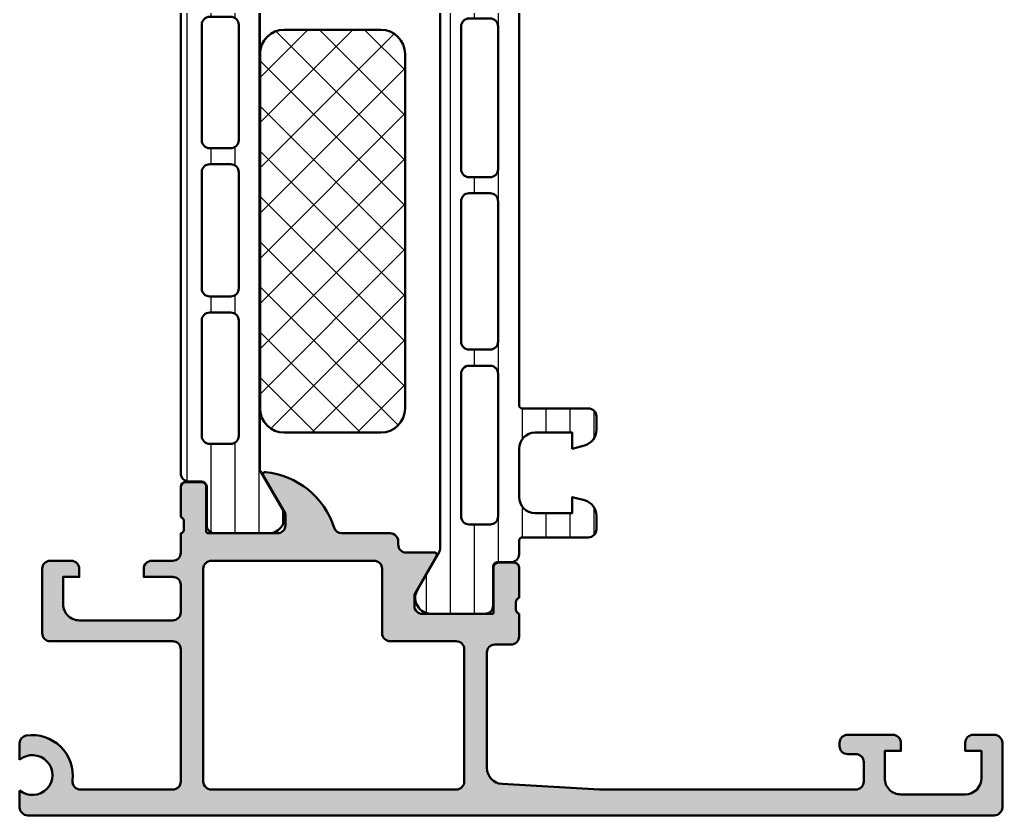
# Model space of a CAD drawing. Extents: x 0 to 61, y 0 to 75.
# Drawn here: x 0 to 61, y 0 to 49.4 of the extents above; entities that cross this region are included whole.
import ezdxf

# ---------------------------------------------------------------- set-up
doc = ezdxf.new("R2010")
doc.units = 0
for name, color, linetype, lineweight in [('0S-Alu contour', 7, 'Continuous', 50), ('0S-Alu hatch', 252, 'Continuous', 25), ('0S-Plastic contour', 254, 'Continuous', 50), ('0S-Plastic hatch', 253, 'Continuous', 25), ('0S-PT contour', 91, 'Continuous', 50), ('0S-PT hatch', 103, 'Continuous', 25)]:
    doc.layers.add(name, color=color, linetype=linetype, lineweight=lineweight)
pattern_1 = [(90, (0, 0), (-1.4859, 0), [])]

# ---------------------------------------------------------------- blocks, each defined once
blk = doc.blocks.new('391790__AA8189E3_C081_4610_B4B4_30292852E4D5_')
at = {"layer": '0S-Alu hatch'}
h = blk.add_hatch(color=256, dxfattribs=at)
edge = h.paths.add_edge_path()
edge.add_line((59.19996932360604, 4.999999866471171), (60.49998763415292, 4.999999866471625))
edge.add_ellipse((60.4999912735095, 4.500003505828431), major_axis=(-0.4999963606564398, 0), ratio=1, start_angle=179.9995829571355, end_angle=270.0004170425796, ccw=False)
edge.add_line((60.99998763415269, 4.499999866469367), (60.99998763415269, 0.4999999856813702))
edge.add_ellipse((60.49999127979099, 0.4999963543616039), major_axis=(-0.4999963543748923, 0), ratio=1, start_angle=89.99958223760427, end_angle=180.0004161216027, ccw=False)
edge.add_line((60.49998763415292, 2.4e-15), (0.4999947271070156, -1e-16))
edge.add_ellipse((0.4999923563203979, 0.4999976420989136), major_axis=(-0.4999976421045343, 0), ratio=1, start_angle=0.0006057119381921439, end_angle=90.0002716734158, ccw=False)
edge.add_line((-5.2857561966e-06, 0.4999923562900208), (-5.2857564228e-06, 1.547751054749824))
edge.add_arc((0.7934807920204037, 2.500000104890204), 1.23951539285275, 230.1963747898188, 489.8036252101811)
edge.add_line((-5.2857564221e-06, 3.452249155030585), (-5.2857566502e-06, 4.461633736363182))
edge.add_ellipse((0.4999947142439965, 4.461633736363202), major_axis=(-0.5000000000006466, 0), ratio=1, start_angle=277.7149467142867, end_angle=360, ccw=False)
edge.add_ellipse((0.772782024793564, 2.448011582761318), major_axis=(-2.532015525106976, 0), ratio=1, start_angle=173.4092399762819, end_angle=277.7149467142358, ccw=False)
edge.add_arc((3.78475983363014, 2.100006089193995), 0.4999999999979072, 173.4092399764751, 270.0000000002035)
edge.add_line((3.784759833631916, 1.600006089196088), (9.499994714242895, 1.600006089196085))
edge.add_arc((9.499994526828196, 2.100006276610982), 0.5000001874149321, 270.0000214761345, 360.0000078249648)
edge.add_line((9.999994714243124, 2.100006208325257), (9.999994714243122, 10.29999576567252))
edge.add_arc((9.499994714243009, 10.2999957656724), 0.5000000000001137, 0, 90.00000000001303)
edge.add_line((9.499994714242895, 10.79999576567252), (1.899994714243895, 10.79999576567252))
edge.add_ellipse((1.89999471424344, 11.29999576567252), major_axis=(-0.5, 0), ratio=1, start_angle=0, end_angle=90.00000000005213, ccw=False)
edge.add_line((1.39999471424344, 11.29999576567252), (1.39999471424344, 15.29999576567252))
edge.add_ellipse((1.89999471424344, 15.29999576567252), major_axis=(-0.5, 0), ratio=1, start_angle=270, end_angle=360, ccw=False)
edge.add_line((1.89999471424344, 15.79999576567252), (3.199994714243167, 15.79999576567252))
edge.add_ellipse((3.199994714243395, 15.29999576567275), major_axis=(-0.4999999999997727, 0), ratio=1, start_angle=180, end_angle=270.00000000002603, ccw=False)
edge.add_line((3.699994714243167, 15.29999576567275), (3.699994714243167, 14.79999576567252))
edge.add_line((3.699994714243167, 14.79999576567252), (2.69999471424294, 14.79999576567206))
edge.add_line((2.69999471424294, 14.79999576567206), (2.699994714243395, 13.0999957656727))
edge.add_arc((3.699994714243509, 13.09999576567281), 1.000000000000113, 180, 270.0000000000196)
edge.add_line((3.69999471424385, 12.0999957656727), (9.499994714243122, 12.09999576567315))
edge.add_arc((9.499994714243101, 12.59999576567317), 0.5000000000000178, 270.0000000000025, 360)
edge.add_line((9.999994714243117, 12.59999576567317), (9.999994714243122, 14.29999576567252))
edge.add_arc((9.499994714243122, 14.29999576567252), 0.5, 0, 90)
edge.add_line((9.499994714243122, 14.79999576567252), (7.69999471424294, 14.79999576567252))
edge.add_line((7.69999471424294, 14.79999576567252), (7.699994714243167, 15.29999576567297))
edge.add_ellipse((8.199994714243282, 15.29999576567286), major_axis=(-0.5000000000001137, 0), ratio=1, start_angle=269.999999999987, end_angle=360, ccw=False)
edge.add_line((8.199994714243395, 15.79999576567297), (9.499994714243122, 15.79999576567206))
edge.add_arc((9.499994714243122, 16.29999576567206), 0.5, 270, 360)
edge.add_line((9.999994714243122, 16.29999576567206), (9.999994714243122, 17.49999762920106))
edge.add_arc((9.921158267700072, 17.76751822119481), 0.2788950563280396, 286.419876419457, 361.1645893740321)
edge.add_line((10.19999571424373, 17.77318662919288), (10.19999571424328, 18.22678062919385))
edge.add_arc((9.921127618600615, 18.232441288671), 0.2789255417366478, 358.837129927094, 433.5754054446589)
edge.add_line((9.999994714243577, 18.49998462919348), (9.999994714243577, 20.37999562920095))
edge.add_ellipse((10.2999947142433, 20.3799956292014), major_axis=(-0.2999999999997271, 0), ratio=1, start_angle=270.00000000008686, end_angle=360, ccw=False)
edge.add_line((10.29999471424285, 20.67999562920113), (11.27996903328503, 20.67999562920204))
edge.add_ellipse((11.27996903328583, 20.37999562920152), major_axis=(-0.300000000000523, 0), ratio=1, start_angle=180, end_angle=270.000000000152, ccw=False)
edge.add_line((11.57996903328635, 20.37999562920152), (11.5799690332868, 17.61999762920095))
edge.add_arc((11.69996903328647, 17.61999762920163), 0.1199999999996635, 180, 269.9999999998914)
edge.add_line((11.69996903328624, 17.49999762920197), (15.99999471424335, 17.49999762920151))
edge.add_arc((15.99999471424357, 17.99999762920151), 0.5, 269.9999999999739, 360)
edge.add_line((16.49999471424357, 17.99999762920151), (16.49999471424357, 18.69999762920179))
edge.add_line((16.49999471424357, 18.69999762920179), (15.11849925662122, 21.09281795222887))
edge.add_ellipse((15.23811449889202, 21.16187784455312), major_axis=(-0.1381197846484658, 0), ratio=1, start_angle=-95.62257755075888, end_angle=30.000000000008697, ccw=False)
edge.add_ellipse((14.76177147307472, 16.32338876736347), major_axis=(-4.999999999989887, 0), ratio=1, start_angle=197.7484163561091, end_angle=264.37742244925107, ccw=False)
edge.add_arc((19.99999471424691, 17.99999762921023), 0.5000000000082526, 197.7484163556223, 269.9999999995921)
edge.add_line((19.99999471424335, 17.49999762920198), (22.99999471424198, 17.49999762920151))
edge.add_ellipse((22.99999471424176, 16.99999762920151), major_axis=(-0.5, 0), ratio=1, start_angle=180, end_angle=269.99999999997397, ccw=False)
edge.add_line((23.49999471424176, 16.99999762920151), (23.49999471424176, 16.7999976292026))
edge.add_arc((23.99999471424176, 16.79999762920215), 0.5, 180, 269.9999999999739)
edge.add_line((23.99999471424153, 16.29999762920215), (25.76187492959352, 16.29999762920215))
edge.add_ellipse((25.76187492959327, 16.16187784455345), major_axis=(-0.1381197846486977, 0), ratio=1, start_angle=149.9999999996702, end_angle=269.9999999998939, ccw=False)
edge.add_line((25.88149017186388, 16.09281795222842), (24.49999471424176, 13.69999762920088))
edge.add_line((24.49999471424176, 13.69999762920088), (24.49999471424176, 12.99999762920151))
edge.add_arc((24.99999471424176, 12.99999762920151), 0.5, 180, 270)
edge.add_line((24.99999471424176, 12.49999762920152), (29.30002039519841, 12.49999762920015))
edge.add_arc((29.30002039519784, 12.61999762920106), 0.120000000000914, 270.0000000002714, 360)
edge.add_line((29.42002039519876, 12.61999762920106), (29.42002039519876, 15.37999562920049))
edge.add_ellipse((29.72002039519928, 15.37999562920106), major_axis=(-0.300000000000523, 0), ratio=1, start_angle=270.00000000006514, end_angle=360, ccw=False)
edge.add_line((29.72002039519894, 15.67999562920158), (30.69999471424317, 15.67999562920113))
edge.add_ellipse((30.69999471424374, 15.37999562920265), major_axis=(-0.2999999999984766, 0), ratio=1, start_angle=180, end_angle=270.00000000010857, ccw=False)
edge.add_line((30.99999471424221, 15.37999562920265), (30.99999471424153, 13.49998462919302))
edge.add_arc((31.07886180988494, 13.23244128867021), 0.278925541737094, 106.4245945554093, 181.1628700729291)
edge.add_line((30.79999371424183, 13.22678062919294), (30.79999371424183, 12.77318662919197))
edge.add_arc((31.07883116078383, 12.76751822119427), 0.2788950563263797, 178.8354106260376, 253.5801235806509)
edge.add_line((30.99999471424176, 12.49999762920197), (30.99999471424176, 11.09999881742988))
edge.add_ellipse((30.49999471424165, 11.09999881742999), major_axis=(-0.5000000000001137, 0), ratio=1, start_angle=89.99999999996089, end_angle=180, ccw=False)
edge.add_line((30.4999947142413, 10.59999881742988), (29.50000289294108, 10.59999881742942))
edge.add_arc((29.50000289294119, 10.09999881743022), 0.4999999999992042, 90.00000000001303, 180)
edge.add_line((29.00000289294199, 10.09999881743022), (29.00000289294221, 2.944488630281284))
edge.add_arc((29.9999936841364, 2.944476919451374), 0.9999907912627548, 179.99932901267, 266.7307241752487)
edge.add_line((29.94296553942659, 1.946113572106697), (35.99998763414428, 1.599998459802009))
edge.add_line((35.99998763414428, 1.599998459802009), (51.89998153063775, 1.599998459802009))
edge.add_arc((51.89998516998294, 2.099994820457468), 0.4999963606687041, 269.9995829587248, 360.0004307015151)
edge.add_line((52.39998153063752, 2.099998579009876), (52.3999815306373, 3.300003156648017))
edge.add_arc((51.89997878976951, 3.300000415780232), 0.5000027408752975, 0.0003140784807261, 89.99968592140911)
edge.add_line((51.89998153063729, 3.800003156648017), (51.39998153063729, 3.800003156648017))
edge.add_ellipse((51.39996852950137, 4.29999015550595), major_axis=(-0.4999869990269671, 0), ratio=1, start_angle=-0.0014625381795099202, end_angle=90.00148985917428, ccw=False)
edge.add_line((50.8999815306373, 4.300002918227418), (50.8999815306373, 4.499999866471625))
edge.add_ellipse((51.39996773065273, 4.500013666456197), major_axis=(-0.4999862002058729, 0), ratio=1, start_angle=-90.00158140539298, end_angle=0.0015814054485190354, ccw=False)
edge.add_line((51.39998153063729, 4.999999866471625), (54.19999984118417, 4.999999866471625))
edge.add_ellipse((54.19995110541002, 4.499951130697468), major_axis=(-0.5000487381491018, 0), ratio=1, start_angle=180.005584163955, end_angle=269.9944158359737, ccw=False)
edge.add_line((54.69999984118417, 4.499999866471003), (54.69999984118395, 4.000000104890659))
edge.add_line((54.69999984118395, 4.000000104890659), (53.6999998411844, 4.000000104890204))
edge.add_line((53.6999998411844, 4.000000104890204), (53.69999984118417, 2.300003156647562))
edge.add_arc((54.69995263820619, 2.299955835441239), 0.9999527981417196, 179.9972885666526, 270.0009560480925)
edge.add_line((54.69996932360559, 1.300003037438727), (58.69999984118417, 1.300003037438727))
edge.add_arc((58.6999566158611, 2.300046262757105), 1.000043226252551, 270.0024765215299, 359.9975303089386)
edge.add_line((59.69999984118462, 2.300003156648203), (59.69999984118417, 4.000000104890204))
edge.add_line((59.69999984118417, 4.000000104890204), (58.69999984118417, 4.000000104890204))
edge.add_line((58.69999984118417, 4.000000104890204), (58.69999984118417, 4.499999866471625))
edge.add_ellipse((59.19994906866949, 4.50005063681827), major_axis=(-0.4999492300632066, 0), ratio=1, start_angle=-90.00232128046127, end_angle=0.005818443974476395, ccw=False)
edge = h.paths.add_edge_path()
edge.add_arc((27.1000089964575, 10.29999576567195), 0.5000000000001137, 0, 90.00000000001303)
edge.add_line((27.10000899645738, 10.79999576567206), (22.99999471424198, 10.7999957656707))
edge.add_ellipse((22.99999471424209, 11.29999576567102), major_axis=(-0.5000000000003268, 0), ratio=1, start_angle=0, end_angle=89.99999999998857, ccw=False)
edge.add_line((22.49999471424176, 11.29999576567102), (22.49999471424176, 15.29999576567206))
edge.add_arc((21.99999471424164, 15.29999576567194), 0.5000000000001208, 0, 90.00000000001138)
edge.add_line((21.99999471424154, 15.79999576567206), (11.89998861072727, 15.79999576567161))
edge.add_arc((11.89998861072738, 15.29999576567172), 0.4999999999998864, 90.00000000001303, 180)
edge.add_line((11.3999886107275, 15.29999576567172), (11.3999886107275, 2.10000608919654))
edge.add_arc((11.8999886107275, 2.10000608919654), 0.5, 180, 269.9999999999739)
edge.add_line((11.89998861072727, 1.60000608919654), (27.10000899645761, 1.60000608919654))
edge.add_arc((27.10000899645795, 2.100006089196199), 0.499999999999659, 269.9999999999609, 360)
edge.add_line((27.60000899645761, 2.100006089196199), (27.60000899645761, 10.29999576567206))
at = {"layer": '0S-Alu contour', "color": 7}
for points in [[(16.49999471424357, 17.99999762920151), (16.49999471424357, 18.69999762920179), (15.11849925662122, 21.09281795222887)], [(9.999994714243577, 18.49998462919348), (9.999994714243577, 20.37999562920095)], [(10.29999471424285, 20.67999562920113), (11.27996903328503, 20.67999562920204)], [(11.57996903328635, 20.37999562920152), (11.5799690332868, 17.61999762920095)], [(10.19999571424373, 17.77318662919288), (10.19999571424328, 18.22678062919385)], [(9.999994714243122, 16.29999576567206), (9.999994714243122, 17.49999762920106)], [(11.69996903328624, 17.49999762920197), (15.99999471424335, 17.49999762920151)], [(19.99999471424335, 17.49999762920198), (22.99999471424198, 17.49999762920151)], [(23.49999471424176, 16.99999762920151), (23.49999471424176, 16.7999976292026)], [(23.99999471424153, 16.29999762920215), (25.76187492959352, 16.29999762920215)], [(25.88149017186388, 16.09281795222842), (24.49999471424176, 13.69999762920088), (24.49999471424176, 12.99999762920151)], [(1.39999471424344, 11.29999576567252), (1.39999471424344, 15.29999576567252)], [(1.89999471424344, 15.79999576567252), (3.199994714243167, 15.79999576567252)], [(3.699994714243167, 15.29999576567275), (3.699994714243167, 14.79999576567252), (2.69999471424294, 14.79999576567206), (2.699994714243395, 13.0999957656727)], [(9.499994714243122, 14.79999576567252), (7.69999471424294, 14.79999576567252), (7.699994714243167, 15.29999576567297)], [(8.199994714243395, 15.79999576567297), (9.499994714243122, 15.79999576567206)], [(11.3999886107275, 15.29999576567172), (11.3999886107275, 2.10000608919654)], [(21.99999471424154, 15.79999576567206), (11.89998861072727, 15.79999576567161)], [(22.49999471424176, 11.29999576567102), (22.49999471424176, 15.29999576567206)], [(29.42002039519876, 12.61999762920106), (29.42002039519876, 15.37999562920049)], [(29.72002039519894, 15.67999562920158), (30.69999471424317, 15.67999562920113)], [(30.99999471424221, 15.37999562920265), (30.99999471424153, 13.49998462919302)], [(9.999994714243117, 12.59999576567317), (9.999994714243122, 14.29999576567252)], [(30.79999371424183, 13.22678062919294), (30.79999371424183, 12.77318662919197)], [(24.99999471424176, 12.49999762920152), (29.30002039519841, 12.49999762920015)], [(30.99999471424176, 12.49999762920197), (30.99999471424176, 11.09999881742988)], [(3.69999471424385, 12.0999957656727), (9.499994714243122, 12.09999576567315)], [(9.499994714242895, 10.79999576567252), (1.899994714243895, 10.79999576567252)], [(27.10000899645738, 10.79999576567206), (22.99999471424198, 10.7999957656707)], [(30.4999947142413, 10.59999881742988), (29.50000289294108, 10.59999881742942)], [(9.999994714243124, 2.100006208325257), (9.999994714243122, 10.29999576567252)], [(27.60000899645761, 2.100006089196199), (27.60000899645761, 10.29999576567206)], [(29.00000289294199, 10.09999881743022), (29.00000289294221, 2.944488630281284)], [(51.39998153063729, 4.999999866471625), (54.19999984118417, 4.999999866471625)], [(59.19996932360604, 4.999999866471171), (60.49998763415292, 4.999999866471625)], [(-5.2857564221e-06, 3.452249155030585), (-5.2857566502e-06, 4.461633736363182)], [(50.8999815306373, 4.300002918227418), (50.8999815306373, 4.499999866471625)], [(54.69999984118417, 4.499999866471003), (54.69999984118395, 4.000000104890659), (53.6999998411844, 4.000000104890204), (53.69999984118417, 2.300003156647562)], [(59.69999984118462, 2.300003156648203), (59.69999984118417, 4.000000104890204), (58.69999984118417, 4.000000104890204), (58.69999984118417, 4.499999866471625)], [(60.99998763415269, 4.499999866469367), (60.99998763415269, 0.4999999856813702)], [(51.89998153063729, 3.800003156648017), (51.39998153063729, 3.800003156648017)], [(52.39998153063752, 2.099998579009876), (52.3999815306373, 3.300003156648017)], [(29.94296553942659, 1.946113572106697), (35.99998763414428, 1.599998459802009), (51.89998153063775, 1.599998459802009)], [(-5.2857561966e-06, 0.4999923562900208), (-5.2857564228e-06, 1.547751054749824)], [(3.784759833631916, 1.600006089196088), (9.499994714242895, 1.600006089196085)], [(11.89998861072727, 1.60000608919654), (27.10000899645761, 1.60000608919654)], [(54.69996932360559, 1.300003037438727), (58.69999984118417, 1.300003037438727)], [(60.49998763415292, 2.4e-15), (0.4999947271070156, -1e-16)]]:
    blk.add_lwpolyline(points, dxfattribs=at)
at = {"layer": '0S-Alu contour', "color": 7, "extrusion": (0, 0, -1)}
for centre, radius, start, end in [((-15.23811449889202, 21.16187784455312), 0.1381197846484658, 329.9999999999913, 95.62257755075888), ((-14.76177147307472, 16.32338876736347), 4.999999999989888, 95.6225775507489, 162.2515836438909), ((-10.2999947142433, 20.3799956292014), 0.2999999999997271, 0, 89.99999999991314), ((-11.27996903328583, 20.37999562920152), 0.300000000000523, 89.99999999984801, 180), ((-22.99999471424176, 16.99999762920151), 0.5, 90.00000000002605, 180), ((-25.76187492959327, 16.16187784455345), 0.1381197846486977, 90.00000000010611, 210.0000000003299), ((-1.89999471424344, 15.29999576567252), 0.5, 0, 90), ((-3.199994714243395, 15.29999576567275), 0.4999999999997727, 89.99999999997395, 180), ((-8.199994714243282, 15.29999576567286), 0.5000000000001137, 0, 90.00000000001303), ((-29.72002039519928, 15.37999562920106), 0.300000000000523, 0, 89.99999999993486), ((-30.69999471424374, 15.37999562920265), 0.2999999999984766, 89.99999999989144, 180), ((-1.89999471424344, 11.29999576567252), 0.5, 269.9999999999479, 0), ((-22.99999471424209, 11.29999576567102), 0.5000000000003268, 270.0000000000114, 0), ((-30.49999471424165, 11.09999881742999), 0.5000000000001137, 180, 270.0000000000391), ((-0.4999947142439965, 4.461633736363202), 0.5000000000006466, 0, 82.2850532857133), ((-0.772782024793564, 2.448011582761318), 2.532015525106977, 82.28505328576419, 186.5907600237182), ((-51.39996773065273, 4.500013666456197), 0.4999862002058729, 359.9984185945515, 90.00158140539295), ((-54.19995110541002, 4.499951130697468), 0.5000487381491018, 90.00558416402629, 179.994415836045), ((-59.19994906866949, 4.50005063681827), 0.4999492300632066, 359.9941815560255, 90.00232128046135), ((-60.4999912735095, 4.500003505828431), 0.4999963606564398, 89.99958295742039, 180.0004170428646), ((-51.39996852950137, 4.29999015550595), 0.4999869990269671, 269.9985101408257, 0.0014625381794778), ((-0.4999923563203979, 0.4999976420989136), 0.4999976421045343, 269.9997283265842, 359.9993942880618), ((-60.49999127979099, 0.4999963543616039), 0.4999963543748923, 179.9995838783973, 270.0004177623957)]:
    blk.add_arc(centre, radius, start, end, dxfattribs=at)
at = {"layer": '0S-Alu contour', "color": 7}
for centre, radius, start, end in [((9.921127618600615, 18.232441288671), 0.2789255417366478, 358.837129927094, 73.57540544465893), ((9.921158267700072, 17.76751822119481), 0.2788950563280396, 286.419876419457, 1.164589374032137), ((15.99999471424357, 17.99999762920151), 0.5, 269.9999999999739, 0), ((19.99999471424691, 17.99999762921023), 0.5000000000082526, 197.7484163556223, 269.9999999995921), ((11.69996903328647, 17.61999762920163), 0.1199999999996635, 180, 269.9999999998914), ((23.99999471424176, 16.79999762920215), 0.5, 180, 269.9999999999739), ((9.499994714243122, 16.29999576567206), 0.5, 270, 0), ((11.89998861072738, 15.29999576567172), 0.4999999999998864, 90.00000000001303, 180), ((21.99999471424164, 15.29999576567194), 0.5000000000001208, 0, 90.00000000001138), ((9.499994714243122, 14.29999576567252), 0.5, 0, 90), ((31.07886180988494, 13.23244128867021), 0.278925541737094, 106.4245945554093, 181.1628700729291), ((3.699994714243509, 13.09999576567281), 1.000000000000113, 180, 270.0000000000196), ((24.99999471424176, 12.99999762920151), 0.5, 180, 270), ((9.499994714243101, 12.59999576567317), 0.5000000000000178, 270.0000000000025, 0), ((29.30002039519784, 12.61999762920106), 0.120000000000914, 270.0000000002714, 0), ((31.07883116078383, 12.76751822119427), 0.2788950563263797, 178.8354106260376, 253.5801235806509), ((9.499994714243009, 10.2999957656724), 0.5000000000001137, 0, 90.00000000001303), ((27.1000089964575, 10.29999576567195), 0.5000000000001137, 0, 90.00000000001303), ((29.50000289294119, 10.09999881743022), 0.4999999999992042, 90.00000000001303, 180), ((0.7934807920204037, 2.500000104890204), 1.23951539285275, 230.1963747898188, 129.8036252101811), ((51.89997878976951, 3.300000415780232), 0.5000027408752975, 0.0003140784807261, 89.99968592140911), ((29.9999936841364, 2.944476919451374), 0.9999907912627548, 179.99932901267, 266.7307241752487), ((3.78475983363014, 2.100006089193995), 0.4999999999979072, 173.4092399764751, 270.0000000002035), ((9.499994526828196, 2.100006276610982), 0.5000001874149321, 270.0000214761345, 7.8249647206e-06), ((11.8999886107275, 2.10000608919654), 0.5, 180, 269.9999999999739), ((27.10000899645795, 2.100006089196199), 0.499999999999659, 269.9999999999609, 0), ((51.89998516998294, 2.099994820457468), 0.4999963606687041, 269.9995829587248, 0.0004307015150678), ((54.69995263820619, 2.299955835441239), 0.9999527981417196, 179.9972885666526, 270.0009560480925), ((58.6999566158611, 2.300046262757105), 1.000043226252551, 270.0024765215299, 359.9975303089386)]:
    blk.add_arc(centre, radius, start, end, dxfattribs=at)
blk = doc.blocks.new('284025__D2EB97E6_D00B_4050_9C32_224538F8CE54___7EABD8FC_526E_4786_AED1_6157D0988AF0_')
at = {"layer": '0S-Plastic hatch'}
h = blk.add_hatch(dxfattribs=at)
h.set_pattern_fill('ANSI31', color=256, scale=0.4680000000000001, angle=45, style=0)
h.set_pattern_definition(pattern_1)
edge = h.paths.add_edge_path()
edge.add_line((35.80242794851475, 23.92045069704314), (35.80242794851475, 24.75119992043078))
edge.add_arc((35.3024279485148, 24.75119992043078), 0.4999999999999432, 0, 90)
edge.add_line((35.3024279485148, 25.25119992043072), (31.20242794852652, 25.25119992043072))
edge.add_ellipse((31.2041565014218, 25.45537301627397), major_axis=(-0.2041804127758787, 0), ratio=1, start_angle=1.155868943817211, end_angle=89.51493893428051, ccw=False)
edge.add_line((31.00001763579977, 25.45125421743462), (30.99999471424176, 51.29262102698681))
edge.add_arc((30.49999739338192, 51.29260559560251), 0.4999973210979659, 0.0017683158931002, 90.00238227991203)
edge.add_line((30.49997660417922, 51.79260291626828), (29.6896452713643, 51.79257428985009))
edge.add_ellipse((29.68963440512999, 52.0925742896533), major_axis=(-0.3000000000000041, 0), ratio=1, start_angle=0.002075297898500139, end_angle=90.00207529788338, ccw=False)
edge.add_line((29.38963440532678, 52.09256342341892), (29.3898794259076, 54.49256181680446))
edge.add_arc((28.88988344870135, 54.49254634618469), 0.4999959774455888, 0.0017728167248697, 90.00237777907206)
edge.add_line((28.88986269883145, 54.99254232319973), (25.41332120302563, 54.99241567573564))
edge.add_arc((25.5556677039074, 54.00260275626494), 0.9999960709244801, 98.18368334978554, 212.7290913977265)
edge.add_line((24.71443463768715, 53.46193736051441), (26.03298706714356, 51.17832827126504))
edge.add_ellipse((25.59998340589159, 50.92831261307066), major_axis=(-0.4999999999999754, 0), ratio=1, start_angle=180.0021352027152, end_angle=210.0020718972321, ccw=False)
edge.add_line((26.09998340554437, 50.92833124622945), (26.10106971797544, 16.57406249063044))
edge.add_ellipse((25.6010697182847, 16.57404490300864), major_axis=(-0.500000000000068, 0), ratio=1, start_angle=150.0020786985412, end_angle=180.0020153930485, ccw=False)
edge.add_line((26.03409148992542, 16.32406061293185), (24.71570449213838, 14.04035601167675))
edge.add_arc((25.55697672279716, 13.49975155758227), 0.9999960709244767, 147.2750591980459, 261.8204672459871)
edge.add_line((25.41470192588294, 12.50992832890585), (28.8912434216888, 12.51005497636995))
edge.add_arc((28.89122795106903, 13.01005095357617), 0.4999959774455639, 270.0017728167003, 360.0023777790716)
edge.add_line((29.39122392808404, 13.01007170344607), (29.39080504787125, 15.41007007278457))
edge.add_ellipse((29.69080504767445, 15.41008093901888), major_axis=(-0.299999999999997, 0), ratio=1, start_angle=-89.99792470211378, end_angle=0.002075297898500139, ccw=False)
edge.add_line((29.69079418144013, 15.71008093882209), (30.50112551425504, 15.7101095652403))
edge.add_arc((30.50111008287073, 16.21010688610014), 0.4999973210979748, 270.0017683158601, 360.0023822800018)
edge.add_line((31.00110740353651, 16.21012767530362), (31.00242794852646, 17.05119992043073))
edge.add_ellipse((31.20242794852644, 17.05119992043073), major_axis=(-0.1999999999999851, 0), ratio=1, start_angle=270, end_angle=360, ccw=False)
edge.add_line((31.20242794852644, 17.25119992043072), (35.3024279485148, 17.25119992043072))
edge.add_arc((35.3024279485148, 17.75119992043072), 0.5000000000000071, 270, 360)
edge.add_line((35.80242794851481, 17.75119992043072), (35.80242794851435, 18.58194914378877))
edge.add_arc((34.80242794851489, 18.58194914378875), 0.9999999999994599, 0, 74.99999999891914)
edge.add_line((35.06124699363549, 19.54787497007242), (34.30242794851492, 19.75119992043066))
edge.add_line((34.30242794851492, 19.75119992043066), (34.3024279485148, 18.75119992043072))
edge.add_line((34.3024279485148, 18.75119992043072), (32.00242794852645, 18.75119992043072))
edge.add_ellipse((32.00413719424766, 19.75532640463235), major_axis=(-1.004127938958011, 0), ratio=1, start_angle=0.23408772131568867, end_angle=89.90246998467973, ccw=False)
edge.add_line((31.00001763579977, 19.75122394945655), (31.00001763579977, 22.75110230360026))
edge.add_ellipse((32.00413698236748, 22.74707394775313), major_axis=(-1.00412742707407, 0), ratio=1, start_angle=270.097517975085, end_angle=359.770140321516, ccw=False)
edge.add_line((32.0024279485264, 23.75119992043073), (34.30242794851481, 23.75119992043073))
edge.add_line((34.30242794851481, 23.75119992043073), (34.3024279485148, 22.75119992043072))
edge.add_line((34.3024279485148, 22.75119992043072), (35.06124699363547, 22.95452487075889))
edge.add_arc((34.80242794851467, 23.92045069704314), 1.000000000000075, 285.0000000010832, 360)
edge = h.paths.add_edge_path()
edge.add_line((27.90053533451573, 49.45118757155114), (29.20052944078363, 49.45118757155114))
edge.add_ellipse((29.20054601358045, 48.95118756973817), major_axis=(-0.5000000020876358, 0), ratio=1, start_angle=180, end_angle=270.0018991026175, ccw=False)
edge.add_line((29.70054601566809, 48.95118756973817), (29.70054601566809, 40.10119367507203))
edge.add_ellipse((29.20054601351078, 40.1011936769495), major_axis=(-0.5000000021573108, 0), ratio=1, start_angle=89.99810091050398, end_angle=180, ccw=False)
edge.add_line((29.20052944082846, 39.60119367506685), (27.90053533451572, 39.60119367506683))
edge.add_ellipse((27.90053169515901, 40.10119003571009), major_axis=(-0.4999963606565109, 0), ratio=1, start_angle=-0.000417042864683026, end_angle=90.00041704259468, ccw=False)
edge.add_line((27.40053533451574, 40.10119367506915), (27.40053533451574, 48.95118757155115))
edge.add_ellipse((27.90053169515911, 48.95119121090777), major_axis=(-0.4999963606566175, 0), ratio=1, start_angle=-90.0004170425841, end_angle=0.00041704286462618256, ccw=False)
edge = h.paths.add_edge_path()
edge.add_line((27.90053533450536, 27.90118757224961), (29.20052944077328, 27.90118757224961))
edge.add_ellipse((29.20054601357007, 27.40118757043664), major_axis=(-0.5000000020876251, 0), ratio=1, start_angle=180, end_angle=270.00189910261463, ccw=False)
edge.add_line((29.70054601565769, 27.40118757043664), (29.7005460156577, 18.55117841698141))
edge.add_ellipse((29.20056127444677, 18.55117841697621), major_axis=(-0.4999847412109269, 0), ratio=1, start_angle=89.9999999999992, end_angle=180, ccw=False)
edge.add_line((29.20056127444676, 18.05119367576529), (27.90055059329442, 18.05119367576529))
edge.add_ellipse((27.90055059329441, 18.55120893455435), major_axis=(-0.500015258789059, 0), ratio=1, start_angle=0, end_angle=90.0000000000008, ccw=False)
edge.add_line((27.40053533450535, 18.55120893455435), (27.40053533450536, 27.40118757224961))
edge.add_ellipse((27.90053169514867, 27.40119121160629), major_axis=(-0.4999963606565606, 0), ratio=1, start_angle=-90.00041704259178, end_angle=0.00041704286462618256, ccw=False)
edge = h.paths.add_edge_path()
edge.add_line((27.90053533449496, 38.60119367576529), (29.20054601564729, 38.6011936757653))
edge.add_ellipse((29.20054601565771, 38.10119367576529), major_axis=(-0.5000000000000071, 0), ratio=1, start_angle=180, end_angle=270.00000000119365, ccw=False)
edge.add_line((29.70054601565772, 38.10119367576529), (29.7005460156577, 29.40118757225481))
edge.add_ellipse((29.2005460156577, 29.40118757224962), major_axis=(-0.5000000000000036, 0), ratio=1, start_angle=90.0000000000004, end_angle=180, ccw=False)
edge.add_line((29.2005460156577, 28.90118757224961), (27.90053533450535, 28.90118757224962))
edge.add_ellipse((27.90053533450536, 29.40118757224961), major_axis=(-0.4999999999999965, 0), ratio=1, start_angle=0, end_angle=89.9999999999992, ccw=False)
edge.add_line((27.40053533450536, 29.40118757224961), (27.40053533450535, 38.10119367577049))
edge.add_ellipse((27.90053533450536, 38.10119367576528), major_axis=(-0.5000000000000071, 0), ratio=1, start_angle=270.0000000011912, end_angle=360, ccw=False)
at = {"layer": '0S-Alu contour', "color": 7}
for points in [[(27.90053533451573, 49.45118757155114), (29.20052944078363, 49.45118757155114)], [(27.40053533451574, 40.10119367506915), (27.40053533451574, 48.95118757155115)], [(29.70054601566809, 48.95118756973817), (29.70054601566809, 40.10119367507203)], [(29.20052944082846, 39.60119367506685), (27.90053533451572, 39.60119367506683)], [(27.90053533449496, 38.60119367576529), (29.20054601564729, 38.6011936757653)], [(27.40053533450536, 29.40118757224961), (27.40053533450535, 38.10119367577049)], [(29.70054601565772, 38.10119367576529), (29.7005460156577, 29.40118757225481)], [(29.2005460156577, 28.90118757224961), (27.90053533450535, 28.90118757224962)], [(27.90053533450536, 27.90118757224961), (29.20052944077328, 27.90118757224961)], [(27.40053533450535, 18.55120893455435), (27.40053533450536, 27.40118757224961)], [(29.70054601565769, 27.40118757043664), (29.7005460156577, 18.55117841698141)], [(29.20056127444676, 18.05119367576529), (27.90055059329442, 18.05119367576529)]]:
    blk.add_lwpolyline(points, dxfattribs=at)
at = {"layer": '0S-Alu contour', "color": 7, "extrusion": (0, 0, -1)}
for centre, radius, start, end in [((-27.90053169515911, 48.95119121090777), 0.4999963606566175, 359.9995829571354, 90.00041704258412), ((-29.20054601358045, 48.95118756973817), 0.5000000020876358, 89.99810089738251, 180), ((-27.90053169515901, 40.10119003571009), 0.4999963606565109, 269.9995829574053, 0.0004170428646345), ((-29.20054601351078, 40.1011936769495), 0.5000000021573108, 180, 270.001899089496), ((-27.90053533450536, 38.10119367576528), 0.5000000000000071, 0, 89.99999999880879), ((-29.20054601565771, 38.10119367576529), 0.5000000000000071, 89.99999999880635, 180), ((-27.90053533450536, 29.40118757224961), 0.4999999999999965, 270.0000000000008, 0), ((-29.2005460156577, 29.40118757224962), 0.5000000000000036, 180, 269.9999999999996), ((-27.90053169514867, 27.40119121160629), 0.4999963606565606, 359.9995829571354, 90.00041704259186), ((-29.20054601357007, 27.40118757043664), 0.5000000020876251, 89.99810089738538, 180), ((-27.90055059329441, 18.55120893455435), 0.500015258789059, 269.9999999999992, 0), ((-29.20056127444677, 18.55117841697621), 0.4999847412109269, 180, 270.0000000000008)]:
    blk.add_arc(centre, radius, start, end, dxfattribs=at)
at = {"layer": '0S-Plastic contour', "color": 7}
for points in [[(28.88986269883145, 54.99254232319973), (25.41332120302563, 54.99241567573564)], [(29.38963440532678, 52.09256342341892), (29.3898794259076, 54.49256181680446)], [(24.71443463768715, 53.46193736051441), (26.03298706714356, 51.17832827126504)], [(30.49997660417922, 51.79260291626828), (29.6896452713643, 51.79257428985009)], [(31.00001763579977, 25.45125421743462), (30.99999471424176, 51.29262102698681)], [(26.09998340554437, 50.92833124622945), (26.10106971797544, 16.57406249063044)], [(35.3024279485148, 25.25119992043072), (31.20242794852652, 25.25119992043072)], [(35.80242794851475, 23.92045069704314), (35.80242794851475, 24.75119992043078)], [(32.0024279485264, 23.75119992043073), (34.30242794851481, 23.75119992043073), (34.3024279485148, 22.75119992043072), (35.06124699363547, 22.95452487075889)], [(31.00001763579977, 19.75122394945655), (31.00001763579977, 22.75110230360026)], [(35.06124699363549, 19.54787497007242), (34.30242794851492, 19.75119992043066), (34.3024279485148, 18.75119992043072), (32.00242794852645, 18.75119992043072)], [(35.80242794851481, 17.75119992043072), (35.80242794851435, 18.58194914378877)], [(31.20242794852644, 17.25119992043072), (35.3024279485148, 17.25119992043072)], [(31.00110740353651, 16.21012767530362), (31.00242794852646, 17.05119992043073)], [(26.03409148992542, 16.32406061293185), (24.71570449213838, 14.04035601167675)], [(29.39122392808404, 13.01007170344607), (29.39080504787125, 15.41007007278457)], [(29.69079418144013, 15.71008093882209), (30.50112551425504, 15.7101095652403)], [(25.41470192588294, 12.50992832890585), (28.8912434216888, 12.51005497636995)]]:
    blk.add_lwpolyline(points, dxfattribs=at)
for centre, radius, start, end in [((25.5556677039074, 54.00260275626494), 0.9999960709244801, 98.18368334978554, 212.7290913977265), ((28.88988344870135, 54.49254634618469), 0.4999959774455888, 0.0017728167248697, 90.00237777907206), ((30.49999739338192, 51.29260559560251), 0.4999973210979659, 0.0017683158931002, 90.00238227991203), ((35.3024279485148, 24.75119992043078), 0.4999999999999432, 0, 90), ((34.80242794851467, 23.92045069704314), 1.000000000000075, 285.0000000010832, 0), ((34.80242794851489, 18.58194914378875), 0.9999999999994599, 0, 74.99999999891914), ((35.3024279485148, 17.75119992043072), 0.5000000000000071, 270, 0), ((30.50111008287073, 16.21010688610014), 0.4999973210979748, 270.0017683158601, 0.0023822800018465), ((25.55697672279716, 13.49975155758227), 0.9999960709244767, 147.2750591980459, 261.8204672459871), ((28.89122795106903, 13.01005095357617), 0.4999959774455639, 270.0017728167003, 0.0023777790715539)]:
    blk.add_arc(centre, radius, start, end, dxfattribs=at)
at = {"layer": '0S-Plastic contour', "color": 7, "extrusion": (0, 0, -1)}
for centre, radius, start, end in [((-29.68963440512999, 52.0925742896533), 0.3000000000000041, 269.9979247021166, 359.9979247021015), ((-25.59998340589159, 50.92831261307066), 0.4999999999999754, 149.9979281027679, 179.9978647972848), ((-31.2041565014218, 25.45537301627397), 0.2041804127758787, 270.4850610657195, 358.8441310561828), ((-32.00413698236748, 22.74707394775313), 1.00412742707407, 0.2298596784839961, 89.902482024915), ((-32.00413719424766, 19.75532640463235), 1.004127938958011, 270.0975300153203, 359.7659122786843), ((-31.20242794852644, 17.05119992043073), 0.1999999999999851, 0, 90), ((-25.6010697182847, 16.57404490300864), 0.500000000000068, 179.9979846069515, 209.9979213014589), ((-29.69080504767445, 15.41008093901888), 0.299999999999997, 359.9979247021015, 89.99792470211386)]:
    blk.add_arc(centre, radius, start, end, dxfattribs=at)
blk = doc.blocks.new('284025__C247D3E1_0C35_40EE_83F6_3BFD46C379B8___52FDDE6A_8D34_4D34_A071_36145604C687_')
at = {"layer": '0S-Plastic hatch'}
h = blk.add_hatch(dxfattribs=at)
h.set_pattern_fill('ANSI31', color=256, scale=0.4680000000000001, angle=45, style=0)
h.set_pattern_definition(pattern_1)
edge = h.paths.add_edge_path()
edge.add_line((9.999994714243122, 21.20999462920419), (9.999994714243124, 51.29246892776176))
edge.add_ellipse((10.49999203533392, 51.29247160667409), major_axis=(-0.499997321097979, 0), ratio=1, start_angle=-90.00030698202607, end_angle=0.00030698238492732344, ccw=False)
edge.add_line((10.49999471424312, 51.7924689277649), (11.31032604757645, 51.7924689277649))
edge.add_arc((11.31032604757645, 52.0924689277649), 0.3000000000000043, 270.0000000000003, 360)
edge.add_line((11.61032604757646, 52.0924689277649), (11.60999409717943, 54.49246731070121))
edge.add_ellipse((12.10999007461804, 54.49246995032629), major_axis=(-0.4999959774455762, 0), ratio=1, start_angle=-90.00030248118583, end_angle=0.0003024817733034979, ccw=False)
edge.add_line((12.10999271424311, 54.9924659277649), (15.58653421234259, 54.99246592776489))
edge.add_ellipse((15.44422356335125, 54.00264785304205), major_axis=(-0.9999960709244657, 0), ratio=1, start_angle=147.27298390016, end_angle=261.8183919481007, ccw=False)
edge.add_line((16.28547621234259, 53.46201292776491), (14.96700649785599, 51.17835608101465))
edge.add_arc((15.40001921458639, 50.92835610671508), 0.5000000000000311, 150.0000034006555, 179.9999400896623)
edge.add_line((14.90001921458663, 50.9283566295314), (14.90001921458663, 21.5741069274822))
edge.add_arc((15.40001921458637, 21.57410745025089), 0.5000000000000087, 180.0000598981694, 209.9999965993445)
edge.add_line((14.96700649785598, 21.32410747595133), (16.28547621234259, 19.04045062920106))
edge.add_ellipse((15.44422356335125, 18.49981570392391), major_axis=(-0.9999960709244765, 0), ratio=1, start_angle=98.18160805189962, end_angle=212.7270160998405, ccw=False)
edge.add_line((15.5865342123426, 17.50999762920106), (12.10999271424312, 17.50999762920106))
edge.add_ellipse((12.10999007461805, 18.00999360663967), major_axis=(-0.4999959774455833, 0), ratio=1, start_angle=-0.0003024817733034979, end_angle=90.00030248118611, ccw=False)
edge.add_line((11.60999409717943, 18.00999624626987), (11.61032604757646, 20.40999462920106))
edge.add_arc((11.31032604757645, 20.40999462920106), 0.3000000000000007, 0, 90)
edge.add_line((11.31032604757645, 20.70999462920106), (10.49999471424312, 20.70999462920106))
edge.add_ellipse((10.49999203533392, 21.20999195029186), major_axis=(-0.4999973210979826, 0), ratio=1, start_angle=-0.00030698238492732344, end_angle=90.00030698202602, ccw=False)
edge = h.paths.add_edge_path()
edge.add_line((13.60000844715328, 32.70085097697972), (13.60000844715328, 39.90082465556791))
edge.add_arc((13.10005922108747, 39.90087542950244), 0.4999492286440648, 359.9941811447487, 450.005818855149)
edge.add_line((13.10000844715328, 40.40082465556825), (11.79999967334957, 40.40082465556825))
edge.add_arc((11.79994889941538, 39.90087542950244), 0.4999492286440772, 89.99418114485161, 180.0058188552513)
edge.add_line((11.29999967334956, 39.9008246555679), (11.29999967334957, 32.70085097697938))
edge.add_arc((11.79994889941538, 32.70080020304519), 0.4999492286440648, 179.9941811448113, 270.005818855149)
edge.add_line((11.79999967334957, 32.20085097697938), (13.10000844715328, 32.20085097697938))
edge.add_arc((13.10005922108747, 32.70080020304519), 0.499949228644063, 269.994181144851, 360.0058188552513)
edge = h.paths.add_edge_path()
edge.add_line((13.60000844715328, 23.5508251324048), (13.60000844715328, 30.70085097697999))
edge.add_arc((13.09996488772197, 30.70080741754808), 0.5000435613285635, 0.0049911083804904, 89.99500889168881)
edge.add_line((13.10000844715328, 31.20085097697938), (11.79999967334957, 31.20085097697938))
edge.add_arc((11.80004323278087, 30.70080741754808), 0.5000435613285635, 90.00499110831119, 179.9950088916195)
edge.add_line((11.29999967334957, 30.70085097697999), (11.29999967334957, 23.55082513240541))
edge.add_arc((11.80004323278087, 23.55086869183671), 0.5000435613285635, 180.0049911083805, 269.9950088916888)
edge.add_line((11.79999967334957, 23.05082513240541), (13.10000844715328, 23.05082513240541))
edge.add_arc((13.09996488772197, 23.55086869183671), 0.5000435613285635, 270.0049911083112, 359.9950088916195)
edge = h.paths.add_edge_path()
edge.add_arc((13.09994962893291, 49.05080551019946), 0.5000435613285635, 0.0049911083804904, 89.99500889168881)
edge.add_line((13.09999318836421, 49.55084906963076), (11.7999844145605, 49.55084906963076))
edge.add_arc((11.80001199809796, 49.05083674549132), 0.5000123249002661, 90.00316076264978, 179.9985877925767)
edge.add_line((11.29999967334957, 49.05084906962973), (11.29999967334957, 41.90082465556826))
edge.add_arc((11.80004323278087, 41.90086821499956), 0.5000435613285635, 180.0049911083805, 269.9950088916888)
edge.add_line((11.79999967334957, 41.40082465556825), (13.10000844715328, 41.40082465556825))
edge.add_arc((13.09996488772197, 41.90086821499956), 0.5000435613285564, 270.0049911083108, 359.9950088916195)
edge.add_line((13.60000844715327, 41.90082465556765), (13.59999318836421, 49.05084906963075))
at = {"layer": '0S-Alu contour', "color": 7}
for points in [[(13.09999318836421, 49.55084906963076), (11.7999844145605, 49.55084906963076)], [(11.29999967334957, 49.05084906962973), (11.29999967334957, 41.90082465556826)], [(13.60000844715327, 41.90082465556765), (13.59999318836421, 49.05084906963075)], [(11.79999967334957, 41.40082465556825), (13.10000844715328, 41.40082465556825)], [(13.10000844715328, 40.40082465556825), (11.79999967334957, 40.40082465556825)], [(11.29999967334956, 39.9008246555679), (11.29999967334957, 32.70085097697938)], [(13.60000844715328, 32.70085097697972), (13.60000844715328, 39.90082465556791)], [(11.79999967334957, 32.20085097697938), (13.10000844715328, 32.20085097697938)], [(13.10000844715328, 31.20085097697938), (11.79999967334957, 31.20085097697938)], [(11.29999967334957, 30.70085097697999), (11.29999967334957, 23.55082513240541)], [(13.60000844715328, 23.5508251324048), (13.60000844715328, 30.70085097697999)], [(11.79999967334957, 23.05082513240541), (13.10000844715328, 23.05082513240541)]]:
    blk.add_lwpolyline(points, dxfattribs=at)
for centre, radius, start, end in [((11.80001199809796, 49.05083674549132), 0.5000123249002661, 90.00316076264978, 179.9985877925767), ((13.09994962893291, 49.05080551019946), 0.5000435613285635, 0.0049911083804904, 89.99500889168881), ((11.80004323278087, 41.90086821499956), 0.5000435613285635, 180.0049911083805, 269.9950088916888), ((13.09996488772197, 41.90086821499956), 0.5000435613285564, 270.0049911083108, 359.9950088916195), ((11.79994889941538, 39.90087542950244), 0.4999492286440772, 89.99418114485161, 180.0058188552513), ((13.10005922108747, 39.90087542950244), 0.4999492286440648, 359.9941811447487, 90.005818855149), ((11.79994889941538, 32.70080020304519), 0.4999492286440648, 179.9941811448113, 270.005818855149), ((13.10005922108747, 32.70080020304519), 0.499949228644063, 269.994181144851, 0.0058188552513184), ((11.80004323278087, 30.70080741754808), 0.5000435613285635, 90.00499110831119, 179.9950088916195), ((13.09996488772197, 30.70080741754808), 0.5000435613285635, 0.0049911083804904, 89.99500889168881), ((11.80004323278087, 23.55086869183671), 0.5000435613285635, 180.0049911083805, 269.9950088916888), ((13.09996488772197, 23.55086869183671), 0.5000435613285635, 270.0049911083112, 359.9950088916195)]:
    blk.add_arc(centre, radius, start, end, dxfattribs=at)
at = {"layer": '0S-Plastic contour', "color": 7}
for points in [[(12.10999271424311, 54.9924659277649), (15.58653421234259, 54.99246592776489)], [(11.61032604757646, 52.0924689277649), (11.60999409717943, 54.49246731070121)], [(16.28547621234259, 53.46201292776491), (14.96700649785599, 51.17835608101465)], [(9.999994714243122, 21.20999462920419), (9.999994714243124, 51.29246892776176)], [(10.49999471424312, 51.7924689277649), (11.31032604757645, 51.7924689277649)], [(14.90001921458663, 50.9283566295314), (14.90001921458663, 21.5741069274822)], [(14.96700649785598, 21.32410747595133), (16.28547621234259, 19.04045062920106)], [(11.31032604757645, 20.70999462920106), (10.49999471424312, 20.70999462920106)], [(11.60999409717943, 18.00999624626987), (11.61032604757646, 20.40999462920106)], [(15.5865342123426, 17.50999762920106), (12.10999271424312, 17.50999762920106)]]:
    blk.add_lwpolyline(points, dxfattribs=at)
at = {"layer": '0S-Plastic contour', "color": 7, "extrusion": (0, 0, -1)}
for centre, radius, start, end in [((-12.10999007461804, 54.49246995032629), 0.4999959774455762, 359.9996975182267, 90.00030248118587), ((-15.44422356335125, 54.00264785304205), 0.9999960709244657, 98.18160805189929, 212.7270160998401), ((-10.49999203533392, 51.29247160667409), 0.499997321097979, 359.9996930176151, 90.00030698202619), ((-10.49999203533392, 21.20999195029186), 0.4999973210979826, 269.999693017974, 0.0003069823849455), ((-15.44422356335125, 18.49981570392391), 0.9999960709244765, 147.2729839001595, 261.8183919481004), ((-12.10999007461805, 18.00999360663967), 0.4999959774455833, 269.9996975188139, 0.0003024817733149)]:
    blk.add_arc(centre, radius, start, end, dxfattribs=at)
at = {"layer": '0S-Plastic contour', "color": 7}
for centre, radius, start, end in [((11.31032604757645, 52.0924689277649), 0.3000000000000043, 270.0000000000003, 0), ((15.40001921458639, 50.92835610671508), 0.5000000000000311, 150.0000034006555, 179.9999400896623), ((15.40001921458637, 21.57410745025089), 0.5000000000000087, 180.0000598981694, 209.9999965993445), ((11.31032604757645, 20.40999462920106), 0.3000000000000007, 0, 90)]:
    blk.add_arc(centre, radius, start, end, dxfattribs=at)
blk = doc.blocks.new('442770__5D1DEB96_27D4_411F_9A3C_CC3D6BD85CE4_')
at = {"layer": '0S-PT hatch'}
h = blk.add_hatch(dxfattribs=at)
h.set_pattern_fill('ANSI37', color=256, scale=0.625, angle=90, style=0)
h.set_pattern_definition([(135, (0, 0), (-1.403165018917055, -1.403165018917055), []), (225, (0, 0), (1.403165018917055, -1.403165018917055), [])])
edge = h.paths.add_edge_path()
edge.add_line((16.42001921458663, 48.74999762920106), (22.42001921458663, 48.74999762920106))
edge.add_ellipse((22.42001921458663, 47.24999762920106), major_axis=(-1.5, 0), ratio=1, start_angle=180, end_angle=270, ccw=False)
edge.add_line((23.92001921458663, 47.24999762920106), (23.92001921458663, 25.24999762920106))
edge.add_ellipse((22.42001921458663, 25.24999762920106), major_axis=(-1.5, 0), ratio=1, start_angle=90, end_angle=180, ccw=False)
edge.add_line((22.42001921458663, 23.74999762920106), (16.42001921458663, 23.74999762920106))
edge.add_ellipse((16.42001921458663, 25.24999762920106), major_axis=(-1.5, 0), ratio=1, start_angle=0, end_angle=90, ccw=False)
edge.add_line((14.92001921458663, 25.24999762920106), (14.92001921458663, 47.24999762920106))
edge.add_ellipse((16.42001921458663, 47.24999762920106), major_axis=(-1.499999999999997, 0), ratio=1, start_angle=270, end_angle=360, ccw=False)
at = {"layer": '0S-PT contour', "color": 7}
for points in [[(16.42001921458663, 48.74999762920106), (22.42001921458663, 48.74999762920106)], [(14.92001921458663, 25.24999762920106), (14.92001921458663, 47.24999762920106)], [(23.92001921458663, 47.24999762920106), (23.92001921458663, 25.24999762920106)], [(22.42001921458663, 23.74999762920106), (16.42001921458663, 23.74999762920106)]]:
    blk.add_lwpolyline(points, dxfattribs=at)
at = {"layer": '0S-PT contour', "color": 7, "extrusion": (0, 0, -1)}
for centre, radius, start, end in [((-16.42001921458663, 47.24999762920106), 1.499999999999998, 0, 90), ((-22.42001921458663, 47.24999762920106), 1.5, 90, 180), ((-16.42001921458663, 25.24999762920106), 1.5, 270, 0), ((-22.42001921458663, 25.24999762920106), 1.5, 180, 270)]:
    blk.add_arc(centre, radius, start, end, dxfattribs=at)
blk = doc.blocks.new('442770__24D6F7EE_FEA3_4773_8E06_5563A783A68D_')
at = {"layer": '0S-Alu contour', "color": 7}
blk.add_blockref('391790__AA8189E3_C081_4610_B4B4_30292852E4D5_', (0, 0), dxfattribs=at)
at = {"layer": '0S-Plastic contour', "color": 7}
for name in ['284025__C247D3E1_0C35_40EE_83F6_3BFD46C379B8___52FDDE6A_8D34_4D34_A071_36145604C687_', '284025__D2EB97E6_D00B_4050_9C32_224538F8CE54___7EABD8FC_526E_4786_AED1_6157D0988AF0_']:
    blk.add_blockref(name, (0, 0), dxfattribs=at)
at = {"layer": '0S-PT contour', "color": 7}
blk.add_blockref('442770__5D1DEB96_27D4_411F_9A3C_CC3D6BD85CE4_', (0, 0), dxfattribs=at)

msp = doc.modelspace()

# ---------------------------------------------------------------- block references
at = {"layer": '0S-Alu contour', "color": 7}
msp.add_blockref('442770__24D6F7EE_FEA3_4773_8E06_5563A783A68D_', (0, 0), dxfattribs=at)

doc.saveas('drawing.dxf')
